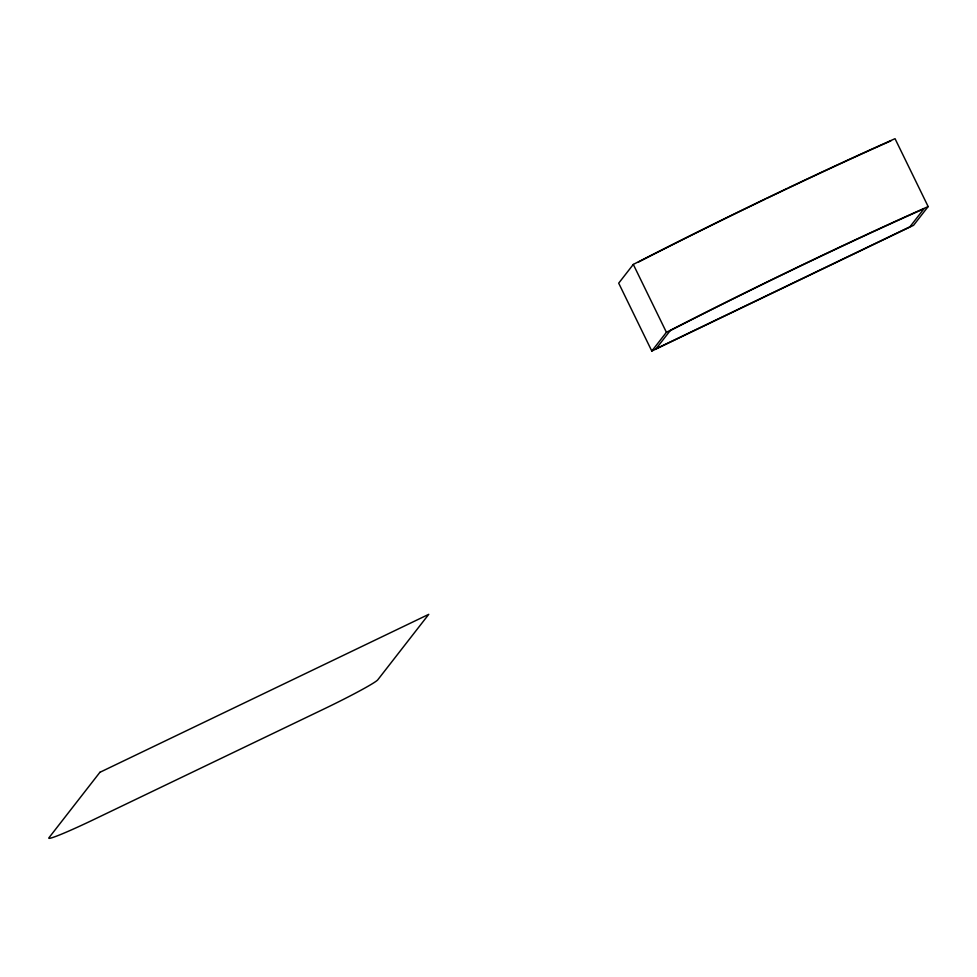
<?xml version="1.0" encoding="UTF-8"?>
<svg xmlns="http://www.w3.org/2000/svg" width="977" height="977" viewBox="0 0 977 977"><rect width="100%" height="100%" fill="white"/><g stroke="black" fill="none" stroke-linecap="round" stroke-linejoin="round"><path stroke-width="1.47" d="M633.304 264.425L618.697 283.171L651.806 351.061L913.556 225.321L928.15 206.574L895.042 138.685A317.513 17.171 -26 0 0 633.304 264.425L666.412 332.302L651.806 351.061M638.384 262.105L655.848 253.19A313.104 16.927 -26 0 1 765.199 199.186M890.89 140.859L873.487 148.638A313.104 16.927 -26 0 0 788.769 187.926M666.412 332.302A317.513 17.171 -26 0 1 928.15 206.574M766.505 198.551A313.104 16.927 -26 0 1 787.462 188.537M99.91 772.306L48.972 837.741A55.408 2.992 -26 0 0 94.451 819.239L324.022 708.96A55.408 2.992 -26 0 0 377.818 679.772L428.756 614.338L99.91 772.306M670.149 330.678L656.08 348.74L909.929 226.798L923.998 208.736L906.595 216.528A313.104 16.927 -26 0 0 688.956 321.067L670.149 330.678"/></g></svg>
